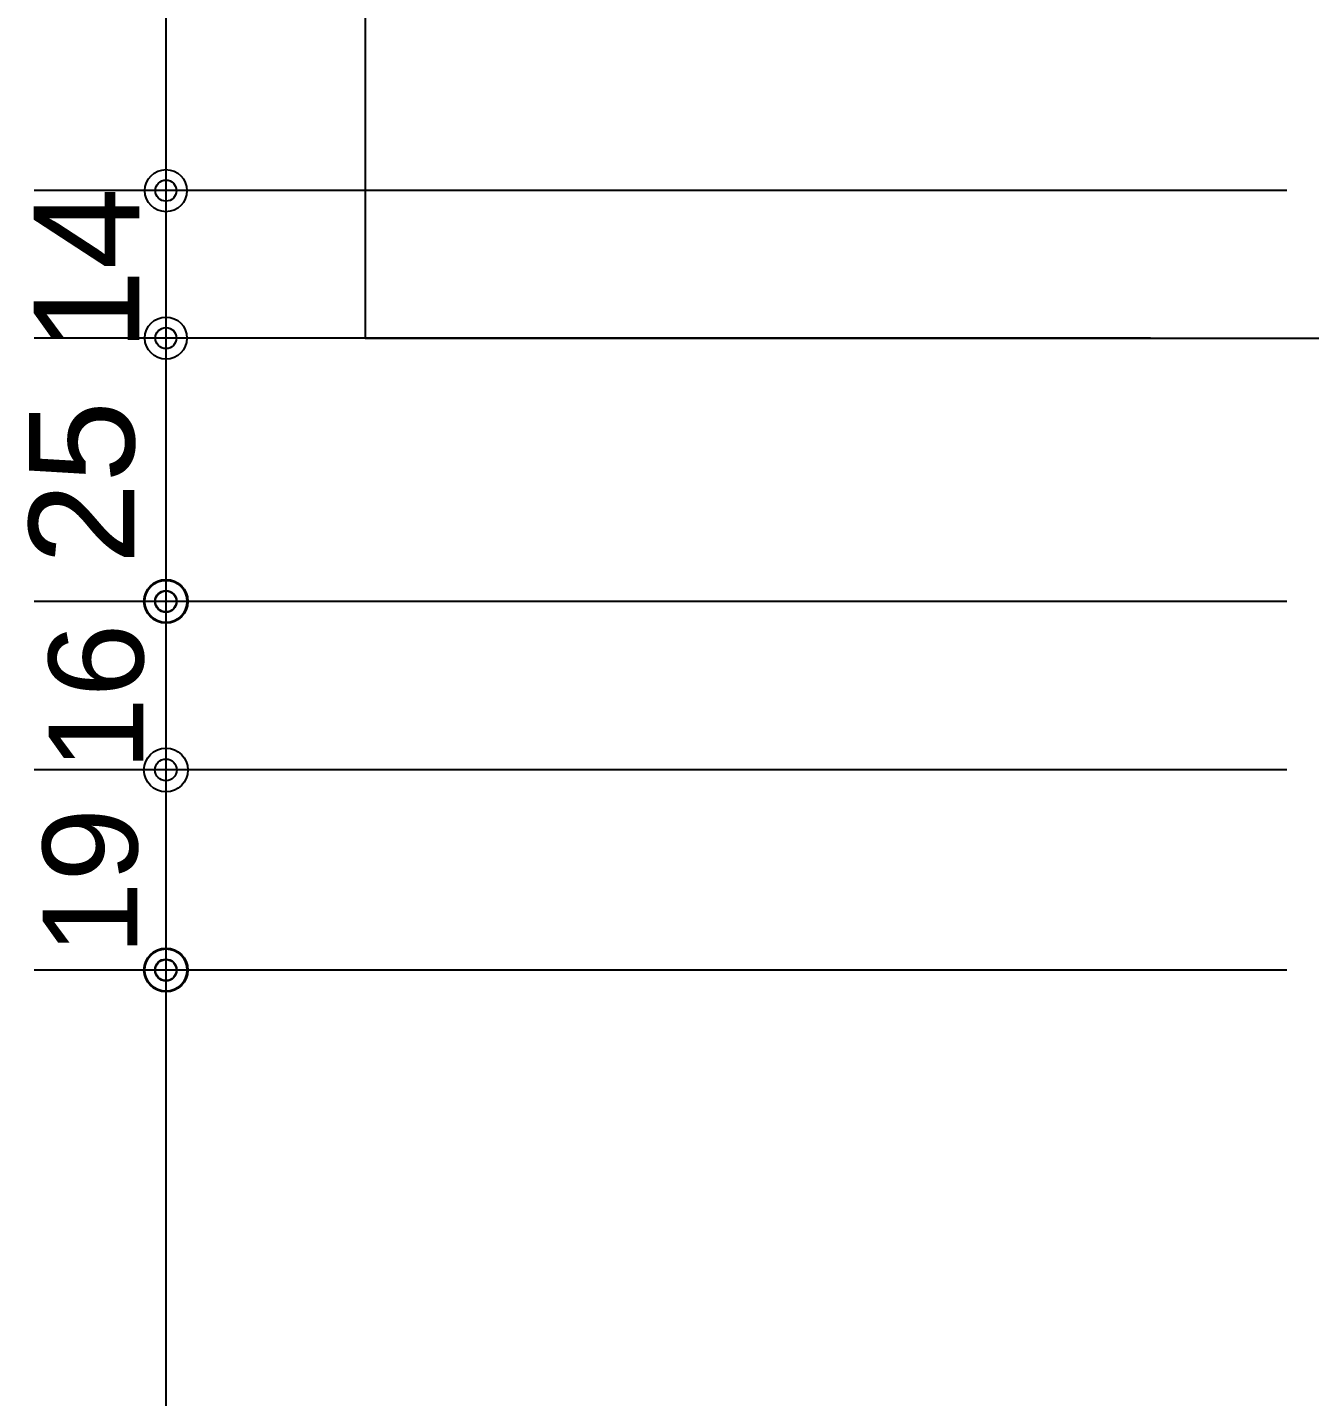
# Model space of a CAD drawing. Extents: x 0 to 119, y 0 to 84.
# Drawn here: x 14.893 to 17.327, y 50.417 to 53.017 of the extents above; entities that cross this region are included whole.
import ezdxf

# ---------------------------------------------------------------- set-up
doc = ezdxf.new("R2010")
doc.units = 0
doc.header["$MEASUREMENT"] = 0
doc.layers.add('3', color=7, linetype='CONTINUOUS')
doc.layers.add('35', color=255, linetype='CONTINUOUS')
doc.styles.add('TQS_ARIAL', font='arial.ttf')

msp = doc.modelspace()

# ---------------------------------------------------------------- linework, layer by layer
at = {"layer": '3', "color": 7, "linetype": 'Continuous'}
msp.add_lwpolyline([(17.543702, 72.50668), (15.53366, 72.50668), (15.53366, 52.42668), (17.53366, 52.42668)], dxfattribs=at)
at = {"layer": '35', "color": 255, "linetype": 'Continuous'}
for p, q in [((15.15565, 53.95668), (15.15565, 52.45668)), ((15.15565, 52.95668), (15.15565, 52.17668)), ((17.28366, 52.70668), (14.90565, 52.70668)), ((17.28366, 52.70668), (14.90565, 52.70668)), ((15.15565, 52.67668), (15.15565, 51.67668)), ((17.024719, 52.42668), (14.90565, 52.42668)), ((17.024719, 52.42668), (14.90565, 52.42668)), ((17.274719, 52.42668), (17.274719, 52.42668)), ((17.274719, 52.42668), (17.274719, 52.42668)), ((17.28366, 51.92668), (14.90565, 51.92668)), ((17.28366, 51.92668), (14.90565, 51.92668)), ((15.15565, 51.92668), (15.15565, 51.60668)), ((17.28366, 51.60668), (14.90565, 51.60668)), ((17.28366, 51.60668), (14.90565, 51.60668)), ((15.15565, 51.60668), (15.15565, 51.22668)), ((15.15565, 51.47668), (15.15565, 48.55668)), ((17.28366, 51.22668), (14.90565, 51.22668)), ((17.28366, 51.22668), (14.90565, 51.22668))]:
    msp.add_line(p, q, dxfattribs=at)
for centre, radius in [((15.15565, 52.70668), 0.04), ((15.15565, 52.70668), 0.04), ((15.15565, 52.70668), 0.02), ((15.15565, 52.70668), 0.02), ((15.15565, 52.42668), 0.04), ((15.15565, 52.42668), 0.04), ((15.15565, 52.42668), 0.02), ((15.15565, 52.42668), 0.02), ((15.15565, 51.92668), 0.041625), ((15.15565, 51.92668), 0.04), ((15.15565, 51.92668), 0.02075), ((15.15565, 51.92668), 0.02), ((15.15565, 51.60668), 0.041625), ((15.15565, 51.60668), 0.041625), ((15.15565, 51.60668), 0.02075), ((15.15565, 51.60668), 0.02075), ((15.15565, 51.22668), 0.041625), ((15.15565, 51.22668), 0.04), ((15.15565, 51.22668), 0.02075), ((15.15565, 51.22668), 0.02)]:
    msp.add_circle(centre, radius, dxfattribs=at)

# ---------------------------------------------------------------- texts
at = {"layer": '35', "color": 255, "linetype": 'Continuous', "style": 'TQS_ARIAL'}
for s, height, p in [('14', 0.2, (15.104878, 52.401608)), ('25', 0.2, (15.09565, 51.99668)), ('16', 0.18, (15.112927, 51.604843)), ('19', 0.18, (15.10165, 51.25468))]:
    msp.add_text(s, height=height, rotation=90, dxfattribs=at).set_placement(p)

doc.saveas('drawing.dxf')
